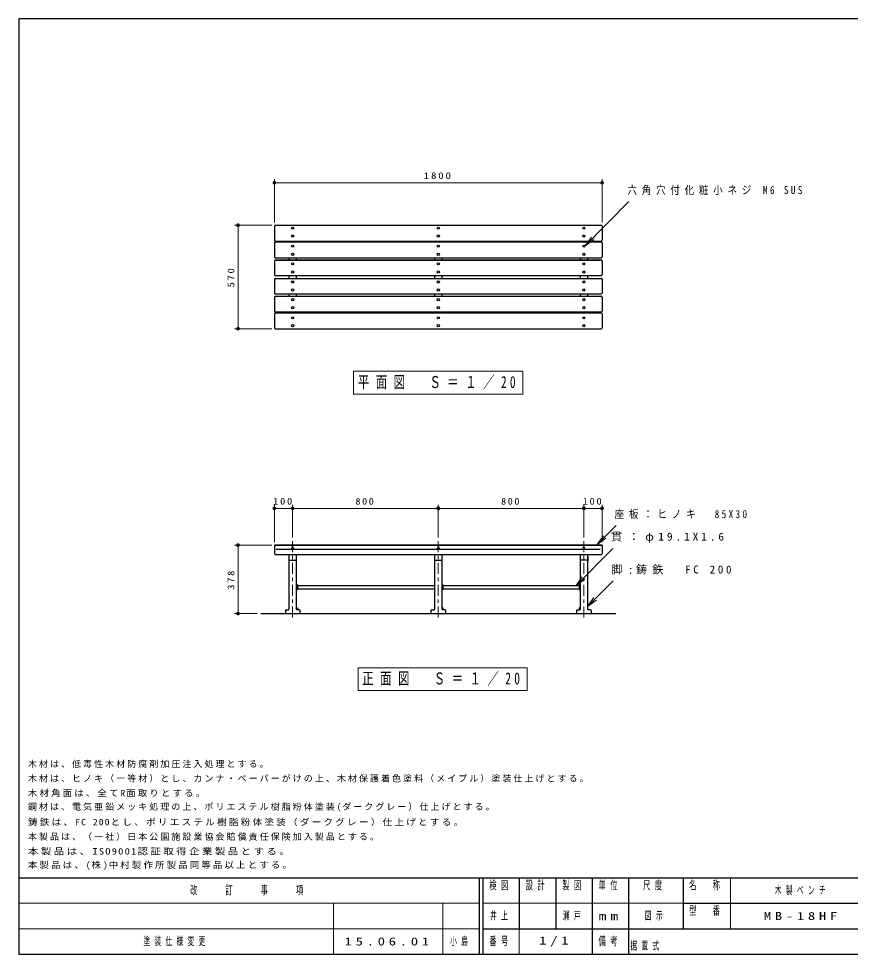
# Model space of a CAD drawing. Units: millimetres on the paper, scale 1:20. Extents: x -365 to 12, y -38 to 257.
# Drawn here: x -365 to -136.6, y 0 to 257 of the extents above; entities that cross this region are included whole.
import ezdxf

# ---------------------------------------------------------------- set-up
doc = ezdxf.new("R2010")
doc.units = ezdxf.units.MM
doc.linetypes.add('USER2', pattern=[6, 3, -1, 1, -1])
doc.layers.add('1_20', color=3, linetype='Continuous', lineweight=25)
doc.layers.add('99', color=7, linetype='Continuous', lineweight=13)
doc.layers.add('CLASS1', color=7, linetype='Continuous')
doc.styles.add('ＭＳ ゴシック', font='')
doc.styles.get('ＭＳ ゴシック').set_extended_font_data('MS Gothic')

# ---------------------------------------------------------------- blocks, each defined once
blk = doc.blocks.new('open_arrow')
at = {"color": 0, "linetype": 'Continuous', "lineweight": -2}
blk.add_lwpolyline([(7.5, 1.25), (0, 0), (7.5, -1.25)], dxfattribs=at)
blk = doc.blocks.new('filled_dot')
at = {"color": 0, "linetype": 'Continuous', "lineweight": -2, "const_width": 1.25}
blk.add_lwpolyline([(-0.625, 0, 1), (0.625, 0, 1)], format="xyb", close=True, dxfattribs=at)

msp = doc.modelspace()

# ---------------------------------------------------------------- linework, layer by layer
at = {"layer": '1_20', "color": 7, "lineweight": 13}
for p, q in [((-294.767, 201.024), (-294.767, 212.939)), ((-294.767, 211.939), (-204.767, 211.939)), ((-204.767, 201.024), (-204.767, 212.939)), ((-209.467, 194.519), (-197.391, 206.8)), ((-295.517, 200.274), (-305.767, 200.274)), ((-304.767, 171.853), (-304.767, 200.274)), ((-295.517, 171.853), (-305.767, 171.853)), ((-226.509, 160.155), (-273.009, 160.155)), ((-273.009, 160.155), (-273.009, 153.855)), ((-226.509, 153.855), (-226.509, 160.155)), ((-273.009, 153.855), (-226.509, 153.855)), ((-294.767, 113.25), (-294.767, 123.5)), ((-289.767, 114.5), (-289.767, 123.5)), ((-249.767, 114.5), (-249.767, 123.5)), ((-209.767, 114.5), (-209.767, 123.5)), ((-204.767, 113.25), (-204.767, 123.5)), ((-294.767, 122.5), (-289.767, 122.5)), ((-289.767, 122.5), (-249.767, 122.5)), ((-249.767, 122.5), (-209.767, 122.5)), ((-209.767, 122.5), (-204.767, 122.5)), ((-206.193, 112.5), (-200.889, 117.803)), ((-295.517, 112.399), (-305.767, 112.399)), ((-304.767, 93.603), (-304.767, 112.399)), ((-211.99, 101.243), (-201.808, 111.425)), ((-208.767, 95.493), (-201.696, 102.564)), ((-299.517, 93.603), (-305.767, 93.603)), ((-225.302, 78.733), (-271.802, 78.733)), ((-271.802, 78.733), (-271.802, 72.433)), ((-225.302, 72.433), (-225.302, 78.733)), ((-271.802, 72.433), (-225.302, 72.433))]:
    msp.add_line(p, q, dxfattribs=at)
at = {"layer": '1_20'}
for p, q in [((-294.767, 200.024), (-294.767, 196.184)), ((-294.517, 200.274), (-205.017, 200.274)), ((-204.767, 200.024), (-204.767, 196.184)), ((-294.767, 195.432), (-294.767, 191.603)), ((-294.517, 195.934), (-205.017, 195.934)), ((-294.517, 195.682), (-205.017, 195.682)), ((-250.767, 195.682), (-250.767, 195.934)), ((-248.767, 195.934), (-248.767, 195.682)), ((-210.767, 195.682), (-210.767, 195.934)), ((-208.767, 195.934), (-208.767, 195.682)), ((-204.767, 195.432), (-204.767, 191.603)), ((-294.767, 190.479), (-294.767, 186.696)), ((-294.517, 191.353), (-205.017, 191.353)), ((-294.517, 190.729), (-205.017, 190.729)), ((-294.267, 190.671), (-205.267, 190.671)), ((-290.767, 191.353), (-290.767, 190.729)), ((-288.767, 191.353), (-288.767, 190.729)), ((-250.767, 191.353), (-250.767, 190.729)), ((-248.767, 191.353), (-248.767, 190.729)), ((-210.767, 191.353), (-210.767, 190.729)), ((-208.767, 191.353), (-208.767, 190.729)), ((-204.767, 190.479), (-204.767, 186.696)), ((-294.767, 185.431), (-294.767, 181.649)), ((-294.517, 186.446), (-205.017, 186.446)), ((-294.517, 185.681), (-205.017, 185.681)), ((-290.767, 186.446), (-290.767, 185.681)), ((-288.767, 186.446), (-288.767, 185.681)), ((-250.767, 186.446), (-250.767, 185.681)), ((-248.767, 186.446), (-248.767, 185.681)), ((-210.767, 186.446), (-210.767, 185.681)), ((-208.767, 186.446), (-208.767, 185.681)), ((-204.767, 185.431), (-204.767, 181.649)), ((-294.767, 180.524), (-294.767, 176.696)), ((-294.517, 181.399), (-205.017, 181.399)), ((-294.517, 180.774), (-205.017, 180.774)), ((-294.267, 181.456), (-205.267, 181.456)), ((-290.767, 181.399), (-290.767, 180.774)), ((-288.767, 181.399), (-288.767, 180.774)), ((-250.767, 181.399), (-250.767, 180.774)), ((-248.767, 181.399), (-248.767, 180.774)), ((-210.767, 181.399), (-210.767, 180.774)), ((-208.767, 181.399), (-208.767, 180.774)), ((-204.767, 180.524), (-204.767, 176.696)), ((-294.767, 175.943), (-294.767, 172.103)), ((-294.517, 176.446), (-205.017, 176.446)), ((-294.517, 176.193), (-205.017, 176.193)), ((-290.767, 176.193), (-290.767, 176.446)), ((-288.767, 176.446), (-288.767, 176.193)), ((-250.767, 176.446), (-250.767, 176.193)), ((-248.767, 176.446), (-248.767, 176.193)), ((-210.767, 176.446), (-210.767, 176.193)), ((-208.767, 176.446), (-208.767, 176.193)), ((-204.767, 175.943), (-204.767, 172.103)), ((-294.517, 171.853), (-205.017, 171.853)), ((-294.767, 112.25), (-294.767, 110.115)), ((-294.517, 112.5), (-205.017, 112.5)), ((-294.517, 112.399), (-205.017, 112.399)), ((-294.267, 111.259), (-205.267, 111.259)), ((-204.767, 112.25), (-204.767, 110.115)), ((-294.517, 109.865), (-205.017, 109.865)), ((-290.817, 109.228), (-290.767, 109.253)), ((-290.817, 109.228), (-290.817, 107.978)), ((-290.817, 107.978), (-290.767, 107.953)), ((-290.767, 109.865), (-290.767, 94.787)), ((-290.692, 108.278), (-288.842, 108.278)), ((-288.767, 109.865), (-288.767, 94.787)), ((-250.817, 109.228), (-250.767, 109.253)), ((-250.817, 109.228), (-250.817, 107.978)), ((-250.817, 107.978), (-250.767, 107.953)), ((-250.767, 109.865), (-250.767, 94.787)), ((-250.692, 108.278), (-248.842, 108.278)), ((-248.767, 109.865), (-248.767, 94.787)), ((-210.767, 109.865), (-210.767, 94.787)), ((-208.842, 108.278), (-210.692, 108.278)), ((-208.767, 109.865), (-208.767, 94.787)), ((-208.717, 109.228), (-208.767, 109.253)), ((-208.717, 107.978), (-208.767, 107.953)), ((-208.717, 109.228), (-208.717, 107.978)), ((-288.767, 101.56), (-288.512, 101.533)), ((-288.467, 101.483), (-288.467, 100.223)), ((-288.467, 101.331), (-250.767, 101.331)), ((-288.467, 100.376), (-250.767, 100.376)), ((-248.767, 101.56), (-248.512, 101.533)), ((-248.467, 101.483), (-248.467, 100.223)), ((-248.467, 101.331), (-211.067, 101.331)), ((-248.467, 100.376), (-211.067, 100.376)), ((-211.067, 101.483), (-211.067, 100.223)), ((-210.767, 101.56), (-211.023, 101.533)), ((-288.512, 100.173), (-288.767, 100.147)), ((-248.512, 100.173), (-248.767, 100.147)), ((-211.023, 100.173), (-210.767, 100.147)), ((-288.767, 95.178), (-288.469, 95.178)), ((-288.469, 95.178), (-288.469, 94.631)), ((-248.767, 95.178), (-248.469, 95.178)), ((-248.469, 95.178), (-248.469, 94.631)), ((-211.066, 95.178), (-210.767, 95.178)), ((-211.066, 95.178), (-211.066, 94.631)), ((-298.517, 93.603), (-201.017, 93.603)), ((-291.767, 94.459), (-291.767, 93.603)), ((-291.623, 94.609), (-290.911, 94.637)), ((-287.911, 94.609), (-288.623, 94.637)), ((-287.767, 94.459), (-287.767, 93.603)), ((-251.767, 94.459), (-251.767, 93.603)), ((-251.623, 94.609), (-250.911, 94.637)), ((-247.911, 94.609), (-248.623, 94.637)), ((-247.767, 94.459), (-247.767, 93.603)), ((-211.767, 94.459), (-211.767, 93.603)), ((-211.623, 94.609), (-210.911, 94.637)), ((-207.911, 94.609), (-208.623, 94.637)), ((-207.767, 94.459), (-207.767, 93.603))]:
    msp.add_line(p, q, dxfattribs=at)
at = {"layer": '1_20', "color": 7, "linetype": 'USER2', "lineweight": 13}
for p, q in [((-289.767, 113.5), (-289.767, 92.103)), ((-249.767, 113.5), (-249.767, 92.103)), ((-209.767, 113.5), (-209.767, 92.103))]:
    msp.add_line(p, q, dxfattribs=at)
at = {"layer": '1_20'}
for centre, radius, start, end in [((-294.517, 200.024), 0.25, 89.99998, 179.99996), ((-205.017, 200.024), 0.25, 0, 89.99998), ((-294.517, 196.184), 0.25, 179.99998, 270.00002), ((-294.517, 195.432), 0.25, 89.99998, 179.99996), ((-205.017, 196.184), 0.25, 270.00002, 0), ((-205.017, 195.432), 0.25, 0, 89.99998), ((-294.517, 191.603), 0.25, 179.99998, 270.00002), ((-294.517, 190.479), 0.25, 89.99998, 179.99996), ((-205.017, 191.603), 0.25, 270.00002, 0), ((-205.017, 190.479), 0.25, 0, 89.99998), ((-294.517, 186.696), 0.25, 179.99998, 270.00002), ((-294.517, 185.431), 0.25, 89.99998, 179.99996), ((-205.017, 186.696), 0.25, 270.00002, 0), ((-205.017, 185.431), 0.25, 0, 89.99998), ((-294.517, 181.649), 0.25, 179.99998, 270.00002), ((-294.517, 180.524), 0.25, 89.99998, 179.99996), ((-205.017, 181.649), 0.25, 270.00002, 0), ((-205.017, 180.524), 0.25, 0, 89.99998), ((-294.517, 176.696), 0.25, 179.99998, 270.00002), ((-294.517, 175.943), 0.25, 89.99998, 179.99996), ((-205.017, 176.696), 0.25, 270.00002, 0), ((-205.017, 175.943), 0.25, 0, 89.99998), ((-294.517, 172.103), 0.25, 179.99998, 270.00002), ((-205.017, 172.103), 0.25, 270.00002, 0), ((-294.517, 112.25), 0.25, 89.99998, 179.99996), ((-294.517, 112.149), 0.25, 89.99998, 179.99996), ((-205.017, 112.25), 0.25, 0, 89.99998), ((-205.017, 112.149), 0.25, 0, 89.99998), ((-294.517, 110.115), 0.25, 179.99998, 270.00002), ((-290.692, 108.353), 0.075, 179.99998, 270.00002), ((-288.842, 108.353), 0.075, 270.00002, 0), ((-250.692, 108.353), 0.075, 179.99998, 270.00002), ((-248.842, 108.353), 0.075, 270.00002, 0), ((-210.692, 108.353), 0.075, 179.99996, 269.99995), ((-208.842, 108.353), 0.075, 269.99996, 0), ((-205.017, 110.115), 0.25, 270.00002, 0), ((-288.517, 101.483), 0.05, 0, 83.99155), ((-248.517, 101.483), 0.05, 0, 83.99155), ((-211.017, 101.483), 0.05, 96.00842, 179.99996), ((-288.517, 100.223), 0.05, 276.00845, 0), ((-248.517, 100.223), 0.05, 276.00845, 0), ((-211.017, 100.223), 0.05, 179.99996, 263.99151), ((-291.617, 94.459), 0.15, 92.29005, 179.99996), ((-290.917, 94.787), 0.15, 272.29, 0), ((-288.617, 94.787), 0.15, 179.99996, 267.70997), ((-287.917, 94.459), 0.15, 0, 87.70991), ((-251.617, 94.459), 0.15, 92.29005, 179.99996), ((-250.917, 94.787), 0.15, 272.29, 0), ((-248.617, 94.787), 0.15, 179.99996, 267.70997), ((-247.917, 94.459), 0.15, 0, 87.70991), ((-211.617, 94.459), 0.15, 92.29005, 179.99996), ((-210.917, 94.787), 0.15, 272.28999, 0), ((-208.617, 94.787), 0.15, 179.99996, 267.70997), ((-207.917, 94.459), 0.15, 0, 87.70991)]:
    msp.add_arc(centre, radius, start, end, dxfattribs=at)
for centre, ratio in [((-289.767, 199.445), 0.954678), ((-249.767, 199.445), 0.954678), ((-209.767, 199.445), 0.954678), ((-289.767, 197.297), 0.954628), ((-249.767, 197.297), 0.954628), ((-209.767, 197.297), 0.954628), ((-289.767, 194.519), 0.992166), ((-249.767, 194.519), 0.992166), ((-209.767, 194.519), 0.992166), ((-289.767, 192.287), 0.992116), ((-249.767, 192.287), 0.992116), ((-209.767, 192.287), 0.992116), ((-289.767, 189.672), 0.999083), ((-289.767, 187.424), 0.999133), ((-249.767, 189.672), 0.999083), ((-249.767, 187.424), 0.999133), ((-209.767, 189.672), 0.999083), ((-209.767, 187.424), 0.999133), ((-289.767, 184.703), 0.999133), ((-289.767, 182.455), 0.999133), ((-249.767, 184.703), 0.999133), ((-249.767, 182.455), 0.999133), ((-209.767, 184.703), 0.999133), ((-209.767, 182.455), 0.999133), ((-289.767, 179.841), 0.992116), ((-249.767, 179.841), 0.992116), ((-209.767, 179.841), 0.992116), ((-289.767, 177.609), 0.992116), ((-249.767, 177.609), 0.992116), ((-209.767, 177.609), 0.992116), ((-289.767, 174.83), 0.954678), ((-249.767, 174.83), 0.954678), ((-209.767, 174.83), 0.954678), ((-289.767, 172.682), 0.954678), ((-249.767, 172.682), 0.954678), ((-209.767, 172.682), 0.954678), ((-289.767, 112.227), 0.297812), ((-289.767, 111.557), 0.297812), ((-249.767, 112.227), 0.297812), ((-249.767, 111.557), 0.297812), ((-209.767, 112.227), 0.297812), ((-209.767, 111.557), 0.297812)]:
    msp.add_ellipse(centre, major_axis=(0.3, 0), ratio=ratio, dxfattribs=at)
at = {"layer": '99', "color": 20, "lineweight": 25}
for p, q in [((0, 257), (-365, 257)), ((-365, 257), (-365, 0)), ((-365, 21), (0, 21)), ((-365, 0), (0, 0))]:
    msp.add_line(p, q, dxfattribs=at)
at = {"layer": '99', "color": 3, "lineweight": 25}
for p, q in [((-238.5, 21), (-238.5, 0)), ((-237.5, 21), (-237.5, 0)), ((-227.5, 21), (-227.5, 7)), ((-217.5, 21), (-217.5, 7)), ((-207.5, 21), (-207.5, 0)), ((-197.5, 21), (-197.5, 7)), ((-182.5, 21), (-182.5, 7)), ((-182.5, 14), (-70, 14)), ((-237.5, 7), (0, 7)), ((-197.5, 7), (-197.5, 0))]:
    msp.add_line(p, q, dxfattribs=at)
at = {"layer": '99'}
for p, q in [((-169.5, 21), (-169.5, 7)), ((-365, 14), (-238.5, 14)), ((-278.5, 14), (-278.5, 0)), ((-248.5, 14), (-248.5, 0)), ((-237.5, 14), (-182.5, 14)), ((-365, 7), (-238.5, 7)), ((-227.5, 7), (-227.5, 0))]:
    msp.add_line(p, q, dxfattribs=at)

# ---------------------------------------------------------------- block references
at = {"layer": '1_20', "color": 7, "lineweight": 13, "xscale": 0.4, "yscale": 0.4}
for p in [(-294.767, 211.939), (-294.767, 122.5), (-209.767, 122.5)]:
    msp.add_blockref('filled_dot', p, dxfattribs=at)
at = {"layer": '1_20', "color": 7, "lineweight": 13}
for name, p, xscale, yscale, rotation in [('filled_dot', (-204.767, 211.939), 0.4, 0.4, 180), ('filled_dot', (-304.767, 200.274), 0.4, 0.4, 270), ('open_arrow', (-209.467, 194.519), 0.4, 0.4, 45.5), ('filled_dot', (-304.767, 171.853), 0.4, 0.4, 90), ('filled_dot', (-289.767, 122.5), 0.4, 0.4, 180), ('filled_dot', (-249.767, 122.5), 0.431, 0.431, 180), ('filled_dot', (-209.767, 122.5), 0.431, 0.431, 180), ('filled_dot', (-204.767, 122.5), 0.4, 0.4, 180), ('open_arrow', (-206.193, 112.5), 0.4, 0.4, 45), ('filled_dot', (-304.767, 112.399), 0.4, 0.4, 270), ('open_arrow', (-211.99, 101.243), 0.4, 0.4, 45), ('open_arrow', (-208.767, 95.493), 0.4, 0.4, 45), ('filled_dot', (-304.767, 93.603), 0.4, 0.4, 90)]:
    msp.add_blockref(name, p, dxfattribs=dict(at, xscale=xscale, yscale=yscale, rotation=rotation))

# ---------------------------------------------------------------- texts
at = {"layer": '1_20', "color": 7, "style": 'ＭＳ ゴシック'}
for s, insert, char_height, attachment_point in [('\\T1.33;\\W1.2;1800', (-249.767, 212.939), 1.833, 8), ('\\T1.5;\\W0.85;六角穴付化粧小ネジ\\~M6\\~SUS', (-197.806, 209.8), 2.199, 4), ('\\T1.56;\\W0.7;平面図\u3000Ｓ＝１／20', (-249.759, 157.005), 3.299, 5), ('\\T1.33;\\W1.15;100', (-292.267, 123.5), 1.833, 8), ('\\T1.33;\\W1.1;800', (-269.767, 123.5), 1.833, 8), ('\\T1.33;\\W1.1;800', (-229.767, 123.5), 1.833, 8), ('\\T1.33;\\W1.15;100', (-207.267, 123.5), 1.833, 8), ('\\T1.5;\\W0.85;座板：ヒノキ\u300085X30', (-201.322, 120.803), 2.199, 4), ('\\T1.5;\\W1.05;貫：φ19.1X1.6', (-202.36, 114.425), 2.199, 4), ('\\T1.5;脚:鋳鉄\u3000FC\\~200', (-202.188, 105.564), 2.199, 4), ('\\T1.56;\\W0.7;正面図\u3000Ｓ＝１／20', (-248.552, 75.583), 3.299, 5)]:
    msp.add_mtext(s, dxfattribs=dict(at, insert=insert, char_height=char_height, attachment_point=attachment_point))
at = {"layer": '1_20', "color": 7, "char_height": 1.833, "attachment_point": 8, "rotation": 90, "style": 'ＭＳ ゴシック'}
for s, insert in [('\\T1.33;\\W1.15;570', (-305.767, 186.063)), ('\\T1.33;\\W1.15;378', (-305.767, 103.001))]:
    msp.add_mtext(s, dxfattribs=dict(at, insert=insert))
at = {"layer": '99', "style": 'ＭＳ ゴシック'}
for s, insert, char_height, attachment_point in [('\\T1.64;\\W0.6;改\u3000\u3000訂\u3000\u3000事\u3000\u3000項', (-301.75, 17.5), 2.346, 5), ('\\T1.64;\\W0.6;検図', (-232.5, 20.167), 2.346, 2), ('\\T1.64;\\W0.6;設計', (-222.5, 20.167), 2.346, 2), ('\\T1.64;\\W0.6;製図', (-212.5, 20.167), 2.346, 2), ('\\T1.64;\\W0.6;単位', (-202.5, 20.167), 2.346, 2), ('\\T1.64;\\W0.6;尺度', (-190.25, 20.167), 2.346, 2), ('\\T1.64;\\W0.6;名\u3000称', (-176, 20.167), 2.346, 2), ('\\T1.64;\\W0.6;木製ベンチ', (-149.75, 17.5), 2.199, 5), ('\\T1.64;\\W0.6;型\u3000番', (-176, 13.167), 2.346, 2), ('\\T1.64;\\W0.6;井上', (-232.5, 10.5), 2.199, 5), ('\\T1.64;\\W0.6;瀬戸', (-212.5, 10.5), 2.199, 5), ('\\T1.5;\\W1.35;mm', (-202.5, 10.5), 2.346, 5), ('\\T1.64;\\W0.6;図示', (-190, 10.5), 2.199, 5), ('\\T1.5;\\W1.35;MB-18HF', (-149.75, 10.5), 2.199, 5), ('\\T1.64;\\W0.6;備考', (-202.5, 3.5), 2.346, 5), ('\\T1.64;\\W0.6;番号', (-232.5, 3.5), 2.346, 5), ('\\T1.5;\\W1.35;1/1', (-217.5, 3.5), 2.199, 5), ('\\T1.64;\\W0.6;据置式', (-197, 1), 2.199, 7)]:
    msp.add_mtext(s, dxfattribs=dict(at, insert=insert, char_height=char_height, attachment_point=attachment_point))
at = {"layer": 'CLASS1', "style": 'ＭＳ ゴシック'}
for s, insert, char_height, attachment_point in [('\\T1.23;木材は、低毒性木材防腐剤加圧注入処理とする。', (-362.472, 51.196), 1.76, 7), ('\\T1.23;木材は、ヒノキ（一等材）とし、カンナ・ペーパーがけの上、木材保護着色塗料（メイプル）塗装仕上げとする。', (-362.472, 47.196), 1.76, 7), ('\\T1.23;\\W1.05;木材角面は、全てR面取りとする。', (-362.472, 43.196), 1.76, 7), ('\\T1.23;鋼材は、電気亜鉛メッキ処理の上、ポリエステル樹脂粉体塗装(ダークグレー）仕上げとする。', (-362.472, 39.196), 1.76, 7), ('\\T1.23;\\W1.1;鋳鉄は、FC\\~200とし、ポリエステル樹脂粉体塗装（ダークグレー）仕上げとする。', (-362.472, 35.196), 1.76, 7), ('\\T1.23;本製品は、（一社）日本公園施設業協会賠償責任保険加入製品とする。', (-362.472, 31.196), 1.76, 7), ('\\T1.23;\\W1.2;本製品は、ISO9001認証取得企業製品とする。', (-362.472, 27.196), 1.76, 7), ('\\T1.23;\\W1.05;本製品は、(株)中村製作所製品同等品以上とする。', (-362.472, 23.196), 1.76, 7), ('\\T1.64;\\W0.6;塗装仕様変更', (-330.75, 3.5), 2.199, 4), ('\\T1.5;\\W1.35;15.06.01', (-275.5, 3.5), 2.199, 4), ('\\T1.64;\\W0.6;小島', (-246.5, 3.5), 2.199, 4)]:
    msp.add_mtext(s, dxfattribs=dict(at, insert=insert, char_height=char_height, attachment_point=attachment_point))

doc.saveas('drawing.dxf')
